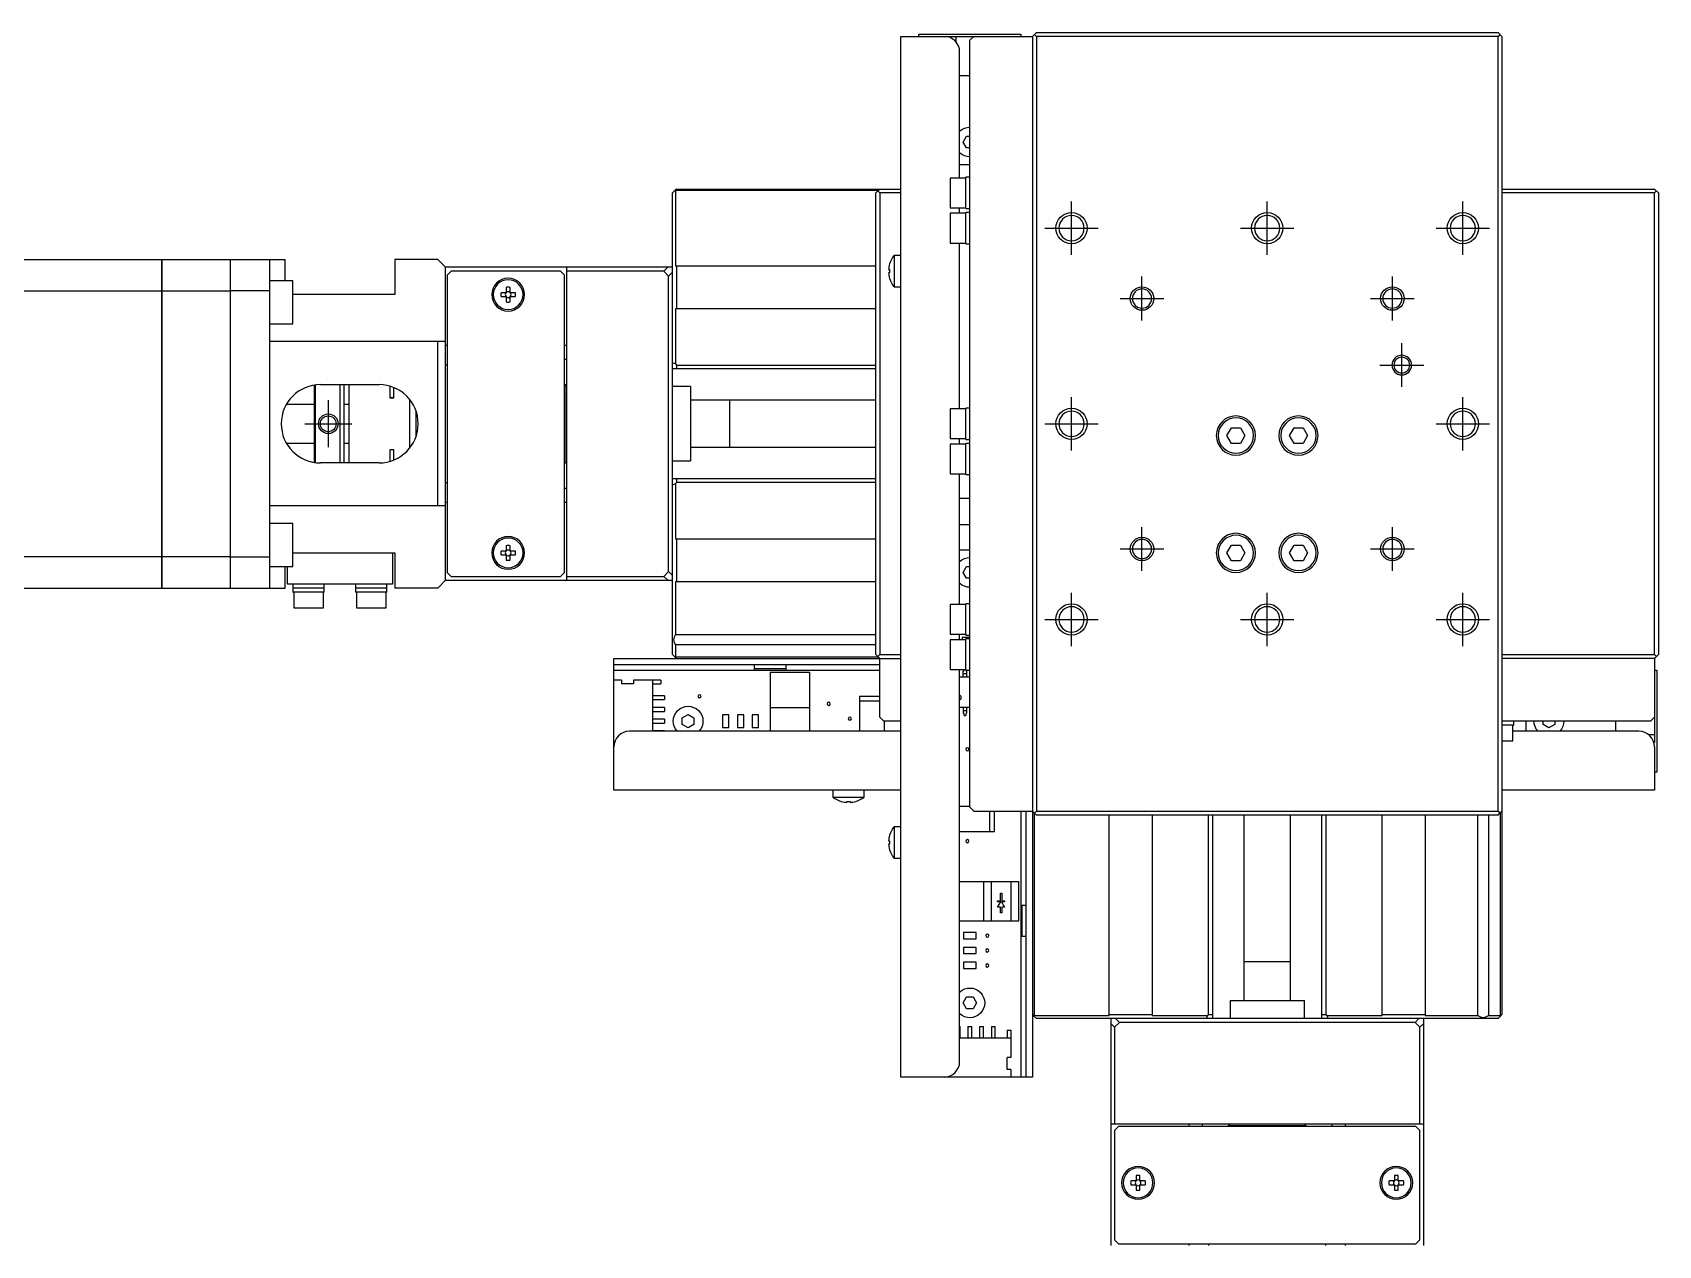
# Model space of a CAD drawing. Extents: x 0 to 971, y -8 to 578.
# Drawn here: x 263.5 to 471.3, y 322.7 to 477.7 of the extents above; entities that cross this region are included whole.
import ezdxf

# ---------------------------------------------------------------- set-up
doc = ezdxf.new("R2010")
doc.units = 0
doc.header["$LTSCALE"] = 0.5
doc.linetypes.add('CENTER', pattern=[50.8, 31.75, -6.35, 6.35, -6.35])
for name, color, linetype in [('MSM_CENTER', 1, 'CENTER'), ('MSM_CONTINUOUS', 7, 'CONTINUOUS'), ('MSM_NARROW', 5, 'CONTINUOUS')]:
    doc.layers.add(name, color=color, linetype=linetype)

msp = doc.modelspace()

# ---------------------------------------------------------------- linework, layer by layer
at = {"layer": 'MSM_CENTER'}
for p, q in [((396.28, 449.29), (396.28, 456.09)), ((421.28, 449.29), (421.28, 456.09)), ((446.28, 449.29), (446.28, 456.09)), ((392.88, 452.69), (399.68, 452.69)), ((417.88, 452.69), (424.68, 452.69)), ((442.88, 452.69), (449.68, 452.69)), ((405.28, 440.89), (405.28, 446.49)), ((437.28, 440.89), (437.28, 446.49)), ((402.48, 443.69), (408.08, 443.69)), ((434.48, 443.69), (440.08, 443.69)), ((438.48, 432.39), (438.48, 437.99)), ((435.68, 435.19), (441.28, 435.19)), ((301.29, 430.69), (301.29, 424.69)), ((396.28, 424.29), (396.28, 431.09)), ((446.28, 424.29), (446.28, 431.09)), ((298.29, 427.69), (304.29, 427.69)), ((392.88, 427.69), (399.68, 427.69)), ((442.88, 427.69), (449.68, 427.69)), ((405.28, 408.89), (405.28, 414.49)), ((437.28, 408.89), (437.28, 414.49)), ((402.48, 411.69), (408.08, 411.69)), ((434.48, 411.69), (440.08, 411.69)), ((396.28, 399.29), (396.28, 406.09)), ((421.28, 399.29), (421.28, 406.09)), ((446.28, 399.29), (446.28, 406.09)), ((392.88, 402.69), (399.68, 402.69)), ((417.88, 402.69), (424.68, 402.69)), ((442.88, 402.69), (449.68, 402.69))]:
    msp.add_line(p, q, dxfattribs=at)
at = {"layer": 'MSM_CONTINUOUS'}
for p, q in [((374.48, 344.19), (374.48, 477.19)), ((374.48, 477.19), (391.28, 477.19)), ((376.78, 477.19), (376.78, 477.49)), ((376.78, 477.49), (389.78, 477.49)), ((381.53, 476.45), (381.53, 477.19)), ((383.78, 477.19), (383.28, 476.69)), ((383.28, 378.69), (383.28, 476.69)), ((389.78, 477.49), (389.78, 477.19)), ((391.78, 477.69), (391.28, 477.19)), ((391.28, 477.19), (391.28, 344.19)), ((391.78, 477.19), (391.53, 477.44)), ((391.78, 477.69), (450.78, 477.69)), ((450.78, 477.19), (391.78, 477.19)), ((391.78, 477.19), (391.78, 378.19)), ((451.28, 477.19), (450.78, 477.69)), ((451.03, 477.44), (450.78, 477.19)), ((450.78, 378.19), (450.78, 477.19)), ((451.28, 477.19), (451.28, 352.19)), ((381.98, 459.09), (381.98, 475.19)), ((381.98, 472.19), (383.28, 472.19)), ((382.42, 463.69), (382.85, 464.44)), ((382.85, 462.94), (382.42, 463.69)), ((382.85, 464.44), (383.28, 464.44)), ((383.28, 462.94), (382.85, 462.94)), ((383.28, 460.79), (381.98, 460.79)), ((345.28, 457.19), (345.63, 457.54)), ((345.28, 398.19), (345.28, 457.19)), ((345.78, 457.69), (345.63, 457.54)), ((345.63, 457.54), (345.68, 457.49)), ((345.68, 457.49), (345.68, 447.89)), ((371.58, 457.49), (345.68, 457.49)), ((345.78, 457.69), (374.48, 457.69)), ((371.78, 457.69), (371.28, 457.19)), ((371.28, 398.19), (371.28, 457.19)), ((371.53, 457.44), (371.78, 457.19)), ((374.48, 457.19), (371.78, 457.19)), ((371.78, 457.19), (371.78, 398.19)), ((380.78, 459.09), (380.78, 455.29)), ((382.78, 459.09), (380.78, 459.09)), ((382.78, 455.19), (382.78, 459.19)), ((383.28, 459.19), (382.78, 459.19)), ((451.28, 457.69), (470.78, 457.69)), ((470.78, 457.19), (451.28, 457.19)), ((471.28, 457.19), (470.78, 457.69)), ((470.78, 457.19), (471.03, 457.44)), ((470.78, 398.19), (470.78, 457.19)), ((471.28, 457.19), (471.28, 398.19)), ((380.78, 455.29), (382.78, 455.29)), ((381.98, 454.59), (381.98, 455.29)), ((382.78, 455.19), (383.28, 455.19)), ((380.78, 454.59), (380.78, 450.79)), ((382.78, 454.59), (380.78, 454.59)), ((382.78, 450.69), (382.78, 454.69)), ((383.28, 454.69), (382.78, 454.69)), ((373.59, 449.19), (373.59, 445.19)), ((374.48, 449.19), (373.59, 449.19)), ((380.78, 450.79), (382.78, 450.79)), ((381.98, 429.59), (381.98, 450.79)), ((382.78, 450.69), (383.28, 450.69)), ((256.08, 448.69), (280.03, 448.69)), ((280.03, 406.69), (280.03, 448.69)), ((280.03, 448.64), (280.08, 448.64)), ((280.08, 448.69), (295.78, 448.69)), ((280.08, 406.69), (280.08, 448.69)), ((288.78, 406.69), (288.78, 448.69)), ((293.78, 448.69), (293.78, 406.69)), ((295.78, 445.94), (295.78, 448.69)), ((315.28, 448.69), (309.78, 448.69)), ((309.78, 448.69), (309.78, 444.19)), ((316.28, 447.69), (315.28, 448.69)), ((316.28, 407.69), (316.28, 447.69)), ((345.28, 447.69), (316.28, 447.69)), ((316.98, 447.19), (316.48, 446.69)), ((330.98, 447.19), (316.98, 447.19)), ((331.48, 446.69), (330.98, 447.19)), ((331.78, 407.69), (331.78, 447.69)), ((344.17, 447.19), (331.78, 447.19)), ((344.17, 447.19), (344.67, 447.69)), ((344.78, 446.57), (344.17, 447.19)), ((345.28, 447.07), (344.78, 446.57)), ((345.68, 447.89), (371.28, 447.89)), ((345.78, 447.89), (345.78, 442.39)), ((372.9, 447.39), (373.03, 447.39)), ((373.03, 446.99), (372.9, 446.99)), ((373.03, 448.14), (373.03, 448.12)), ((373.03, 447.39), (373.03, 446.99)), ((293.78, 444.69), (288.78, 444.69)), ((296.78, 445.94), (293.78, 445.94)), ((296.78, 440.44), (296.78, 445.94)), ((316.48, 446.69), (316.48, 408.69)), ((324.04, 445.11), (324.04, 444.43)), ((324.52, 444.43), (324.52, 445.11)), ((331.48, 408.69), (331.48, 446.69)), ((344.78, 408.8), (344.78, 446.57)), ((373.03, 446.26), (373.03, 446.24)), ((373.59, 445.19), (374.48, 445.19)), ((256.08, 444.66), (280.03, 444.66)), ((280.03, 444.4), (280.08, 444.4)), ((280.08, 444.66), (288.78, 444.66)), ((309.78, 444.19), (296.78, 444.19)), ((324.04, 444.43), (323.37, 444.43)), ((323.37, 443.95), (324.04, 443.95)), ((324.04, 443.95), (324.04, 443.27)), ((325.2, 444.43), (324.52, 444.43)), ((324.52, 443.27), (324.52, 443.95)), ((324.52, 443.95), (325.2, 443.95)), ((345.68, 442.39), (345.68, 435.33)), ((371.28, 442.39), (345.68, 442.39)), ((293.78, 440.44), (296.78, 440.44)), ((316.28, 438.19), (293.78, 438.19)), ((315.28, 417.19), (315.28, 438.19)), ((316.48, 437.69), (316.28, 437.69)), ((331.78, 437.69), (331.48, 437.69)), ((316.48, 435.19), (316.28, 435.19)), ((331.48, 435.94), (331.78, 435.94)), ((345.68, 435.33), (345.28, 435.49)), ((371.28, 434.69), (345.28, 434.69)), ((345.68, 435.33), (345.78, 435.19)), ((345.78, 435.19), (371.28, 435.19)), ((345.78, 435.19), (345.78, 434.69)), ((299.48, 432.62), (299.48, 422.75)), ((299.68, 422.72), (299.68, 432.65)), ((300.28, 432.69), (307.78, 432.69)), ((302.78, 432.69), (302.78, 422.69)), ((303.28, 432.69), (303.28, 422.69)), ((303.98, 422.69), (303.98, 432.69)), ((309.18, 432.49), (309.18, 431.02)), ((309.68, 431.02), (309.68, 432.31)), ((331.58, 432.69), (331.48, 432.69)), ((331.58, 422.69), (331.58, 432.69)), ((331.78, 432.49), (331.58, 432.69)), ((347.58, 432.44), (345.28, 432.44)), ((347.58, 432.44), (347.58, 422.94)), ((295.95, 430.19), (299.48, 430.19)), ((303.28, 430.19), (303.98, 430.19)), ((309.18, 431.04), (309.68, 431.04)), ((309.18, 431.02), (309.68, 431.02)), ((311.68, 430.82), (311.68, 424.56)), ((371.28, 430.69), (347.58, 430.69)), ((352.58, 430.69), (352.58, 424.69)), ((312.48, 429.39), (312.48, 425.98)), ((312.48, 428.94), (312.63, 428.94)), ((380.78, 429.59), (380.78, 425.79)), ((382.78, 429.59), (380.78, 429.59)), ((382.78, 425.69), (382.78, 429.69)), ((383.28, 429.69), (382.78, 429.69)), ((312.63, 426.44), (312.48, 426.44)), ((416.13, 426.19), (416.71, 427.19)), ((416.71, 425.19), (416.13, 426.19)), ((416.71, 427.19), (417.86, 427.19)), ((417.86, 427.19), (418.44, 426.19)), ((418.44, 426.19), (417.86, 425.19)), ((424.13, 426.19), (424.71, 427.19)), ((424.71, 425.19), (424.13, 426.19)), ((424.71, 427.19), (425.86, 427.19)), ((425.86, 427.19), (426.44, 426.19)), ((426.44, 426.19), (425.86, 425.19)), ((299.48, 425.19), (295.95, 425.19)), ((303.98, 425.19), (303.28, 425.19)), ((309.18, 424.35), (309.18, 422.89)), ((309.68, 424.35), (309.18, 424.35)), ((309.68, 424.34), (309.18, 424.34)), ((309.68, 423.06), (309.68, 424.35)), ((347.58, 424.69), (371.28, 424.69)), ((380.78, 425.79), (382.78, 425.79)), ((380.78, 425.09), (380.78, 421.29)), ((382.78, 425.09), (380.78, 425.09)), ((381.98, 425.09), (381.98, 425.79)), ((382.78, 425.69), (383.28, 425.69)), ((382.78, 421.19), (382.78, 425.19)), ((383.28, 425.19), (382.78, 425.19)), ((417.86, 425.19), (416.71, 425.19)), ((425.86, 425.19), (424.71, 425.19)), ((307.78, 422.69), (300.28, 422.69)), ((331.48, 422.69), (331.58, 422.69)), ((331.58, 422.69), (331.78, 422.89)), ((345.28, 422.94), (347.58, 422.94)), ((316.28, 420.19), (316.48, 420.19)), ((345.28, 420.69), (371.28, 420.69)), ((345.28, 419.88), (345.68, 420.05)), ((345.78, 420.19), (345.68, 420.05)), ((345.68, 420.05), (345.68, 412.99)), ((345.78, 420.69), (345.78, 420.19)), ((371.28, 420.19), (345.78, 420.19)), ((380.78, 421.29), (382.78, 421.29)), ((381.98, 404.59), (381.98, 421.29)), ((382.78, 421.19), (383.28, 421.19)), ((316.28, 417.69), (316.48, 417.69)), ((331.78, 419.44), (331.48, 419.44)), ((331.48, 417.69), (331.78, 417.69)), ((381.98, 418.19), (383.28, 418.19)), ((316.28, 417.19), (293.78, 417.19)), ((296.78, 414.94), (293.78, 414.94)), ((296.78, 409.44), (296.78, 414.94)), ((383.28, 414.79), (381.98, 414.79)), ((324.04, 411.43), (323.37, 411.43)), ((324.04, 412.11), (324.04, 411.43)), ((324.52, 411.43), (324.52, 412.11)), ((325.2, 411.43), (324.52, 411.43)), ((345.68, 412.99), (371.28, 412.99)), ((345.78, 412.99), (345.78, 407.49)), ((381.98, 411.59), (383.28, 411.59)), ((416.13, 411.19), (416.71, 412.19)), ((416.71, 412.19), (417.86, 412.19)), ((417.86, 412.19), (418.44, 411.19)), ((424.13, 411.19), (424.71, 412.19)), ((424.71, 412.19), (425.86, 412.19)), ((425.86, 412.19), (426.44, 411.19)), ((256.08, 410.72), (280.03, 410.72)), ((280.03, 410.97), (280.08, 410.97)), ((280.08, 410.72), (288.78, 410.72)), ((288.78, 410.69), (293.78, 410.69)), ((293.78, 409.44), (296.78, 409.44)), ((295.78, 406.69), (295.78, 409.44)), ((296.08, 407.19), (296.08, 409.44)), ((296.78, 411.19), (309.78, 411.19)), ((309.48, 411.19), (309.48, 407.19)), ((309.78, 411.19), (309.78, 406.69)), ((323.37, 410.95), (324.04, 410.95)), ((324.04, 410.95), (324.04, 410.27)), ((324.52, 410.27), (324.52, 410.95)), ((324.52, 410.95), (325.2, 410.95)), ((382.42, 408.69), (382.85, 409.44)), ((382.85, 409.44), (383.28, 409.44)), ((416.71, 410.19), (416.13, 411.19)), ((417.86, 410.19), (416.71, 410.19)), ((418.44, 411.19), (417.86, 410.19)), ((424.71, 410.19), (424.13, 411.19)), ((425.86, 410.19), (424.71, 410.19)), ((426.44, 411.19), (425.86, 410.19)), ((315.28, 406.69), (316.28, 407.69)), ((316.28, 407.69), (345.28, 407.69)), ((316.48, 408.69), (316.98, 408.19)), ((316.98, 408.19), (330.98, 408.19)), ((330.98, 408.19), (331.48, 408.69)), ((331.78, 408.19), (344.17, 408.19)), ((344.17, 408.19), (344.78, 408.8)), ((344.67, 407.69), (344.17, 408.19)), ((344.78, 408.8), (345.28, 408.3)), ((345.68, 407.49), (345.68, 400.75)), ((371.28, 407.49), (345.68, 407.49)), ((382.85, 407.94), (382.42, 408.69)), ((383.28, 407.94), (382.85, 407.94)), ((243.78, 406.69), (280.03, 406.69)), ((280.03, 406.74), (280.08, 406.74)), ((280.08, 406.69), (295.78, 406.69)), ((309.48, 407.19), (296.08, 407.19)), ((296.78, 407.19), (296.78, 406.19)), ((300.78, 406.69), (296.78, 406.69)), ((300.78, 406.19), (296.78, 406.19)), ((296.88, 406.19), (296.88, 404.19)), ((300.68, 404.19), (300.68, 406.19)), ((300.78, 406.19), (300.78, 407.19)), ((304.78, 407.19), (304.78, 406.19)), ((308.78, 406.69), (304.78, 406.69)), ((308.78, 406.19), (304.78, 406.19)), ((304.88, 406.19), (304.88, 404.19)), ((308.68, 404.19), (308.68, 406.19)), ((308.78, 406.19), (308.78, 407.19)), ((315.28, 406.69), (309.78, 406.69)), ((296.88, 404.19), (300.68, 404.19)), ((304.88, 404.19), (308.68, 404.19)), ((380.78, 404.59), (380.78, 400.79)), ((382.78, 404.59), (380.78, 404.59)), ((382.78, 400.69), (382.78, 404.69)), ((383.28, 404.69), (382.78, 404.69)), ((345.68, 400.75), (371.28, 400.75)), ((345.68, 399.43), (345.68, 397.89)), ((371.28, 399.43), (345.68, 399.43)), ((380.78, 400.79), (382.78, 400.79)), ((380.78, 400.09), (380.78, 396.29)), ((382.78, 400.09), (380.78, 400.09)), ((381.98, 400.09), (381.98, 400.79)), ((383.28, 400.37), (382.28, 400.37)), ((382.28, 400.37), (382.28, 400.09)), ((382.78, 400.69), (383.28, 400.69)), ((382.78, 396.19), (382.78, 400.19)), ((383.28, 400.19), (382.78, 400.19)), ((337.78, 380.89), (337.78, 397.69)), ((337.78, 397.69), (374.48, 397.69)), ((371.78, 396.89), (337.78, 396.89)), ((345.78, 397.69), (345.28, 398.19)), ((345.68, 397.89), (345.63, 397.84)), ((345.68, 397.89), (371.58, 397.89)), ((355.78, 396.19), (355.78, 396.89)), ((359.78, 396.89), (359.78, 396.19)), ((371.28, 398.19), (371.78, 397.69)), ((371.78, 398.19), (371.53, 397.94)), ((371.78, 398.19), (374.48, 398.19)), ((371.78, 390.19), (371.78, 397.69)), ((451.28, 398.19), (470.78, 398.19)), ((470.78, 397.69), (451.28, 397.69)), ((471.03, 397.94), (470.78, 398.19)), ((470.78, 397.69), (471.28, 398.19)), ((470.78, 397.69), (470.78, 386.94)), ((337.78, 396.19), (371.78, 396.19)), ((338.78, 394.94), (337.78, 394.94)), ((338.78, 394.94), (338.78, 394.44)), ((343.78, 394.94), (340.28, 394.94)), ((340.28, 394.94), (340.28, 394.44)), ((342.78, 388.39), (342.78, 394.94)), ((343.78, 394.94), (343.78, 394.44)), ((359.78, 396.39), (355.78, 396.39)), ((357.78, 395.94), (362.78, 395.94)), ((357.78, 395.94), (357.78, 388.39)), ((362.78, 395.94), (362.78, 388.39)), ((380.78, 396.29), (382.78, 396.29)), ((381.98, 346.19), (381.98, 396.29)), ((381.98, 395.35), (383.28, 395.35)), ((382.43, 396.08), (382.55, 396.15)), ((382.43, 395.35), (382.43, 396.08)), ((382.43, 395.79), (382.86, 395.79)), ((382.55, 396.15), (382.55, 396.29)), ((382.75, 396.29), (382.75, 396.15)), ((382.75, 396.15), (382.86, 396.08)), ((382.78, 396.19), (383.28, 396.19)), ((382.86, 396.08), (382.86, 395.35)), ((470.78, 396.19), (471.08, 396.19)), ((471.08, 396.19), (471.08, 383.19)), ((340.28, 394.44), (338.78, 394.44)), ((342.78, 394.44), (343.78, 394.44)), ((344.28, 392.94), (342.78, 392.94)), ((344.28, 392.94), (344.28, 392.44)), ((371.78, 392.84), (369.18, 392.84)), ((369.18, 392.84), (369.18, 388.39)), ((342.78, 392.44), (344.28, 392.44)), ((344.28, 391.44), (342.78, 391.44)), ((342.78, 390.94), (344.28, 390.94)), ((344.28, 391.44), (344.28, 390.94)), ((357.78, 391.44), (362.78, 391.44)), ((371.78, 392.24), (369.18, 392.24)), ((383.28, 391.45), (381.98, 391.45)), ((382.43, 391.45), (382.43, 390.72)), ((382.86, 391.01), (382.43, 391.01)), ((382.55, 390.65), (382.43, 390.72)), ((382.55, 390.4), (382.55, 390.65)), ((382.86, 390.72), (382.75, 390.65)), ((382.75, 390.65), (382.75, 390.4)), ((382.86, 391.45), (382.86, 390.72)), ((344.28, 389.94), (342.78, 389.94)), ((342.78, 389.44), (344.28, 389.44)), ((344.28, 389.94), (344.28, 389.44)), ((346.53, 390.12), (347.28, 390.55)), ((346.53, 389.25), (346.53, 390.12)), ((347.28, 388.82), (346.53, 389.25)), ((347.28, 390.55), (348.03, 390.12)), ((348.03, 389.25), (347.28, 388.82)), ((348.03, 390.12), (348.03, 389.25)), ((352.47, 390.49), (351.67, 390.49)), ((351.67, 390.49), (351.67, 388.89)), ((351.67, 388.89), (352.47, 388.89)), ((352.47, 388.89), (352.47, 390.49)), ((354.38, 390.49), (353.58, 390.49)), ((353.58, 390.49), (353.58, 388.89)), ((353.58, 388.89), (354.38, 388.89)), ((354.38, 388.89), (354.38, 390.49)), ((356.28, 390.49), (355.48, 390.49)), ((355.48, 390.49), (355.48, 388.89)), ((355.48, 388.89), (356.28, 388.89)), ((356.28, 388.89), (356.28, 390.49)), ((371.78, 390.19), (372.28, 389.69)), ((374.48, 389.69), (372.28, 389.69)), ((372.38, 388.39), (372.38, 389.69)), ((382.55, 390.4), (382.75, 390.4)), ((470.28, 389.69), (451.28, 389.69)), ((452.78, 389.19), (451.28, 389.19)), ((452.68, 387.19), (452.68, 389.19)), ((452.78, 389.19), (452.78, 389.69)), ((454.38, 388.39), (454.38, 389.69)), ((456.53, 389.25), (456.53, 389.69)), ((457.28, 388.82), (456.53, 389.25)), ((458.03, 389.25), (457.28, 388.82)), ((458.03, 389.69), (458.03, 389.25)), ((465.78, 389.69), (465.78, 388.39)), ((470.28, 389.69), (470.78, 390.19)), ((374.48, 388.39), (339.78, 388.39)), ((344.28, 388.44), (342.78, 388.44)), ((344.28, 388.44), (344.28, 388.39)), ((451.28, 387.19), (452.68, 387.19)), ((468.78, 388.39), (452.68, 388.39)), ((470.78, 387.94), (470.05, 387.94)), ((470.71, 386.94), (470.78, 386.94)), ((470.78, 386.39), (470.78, 380.89)), ((471.08, 383.19), (470.78, 383.19)), ((374.48, 380.89), (337.78, 380.89)), ((365.78, 380.89), (365.78, 379.99)), ((369.78, 379.99), (369.78, 380.89)), ((470.78, 380.89), (451.28, 380.89)), ((365.78, 379.99), (369.78, 379.99)), ((366.83, 379.43), (366.86, 379.43)), ((367.58, 379.43), (367.98, 379.43)), ((367.58, 379.3), (367.58, 379.43)), ((367.98, 379.43), (367.98, 379.3)), ((368.71, 379.43), (368.73, 379.43)), ((383.28, 378.79), (381.98, 378.79)), ((383.28, 378.69), (383.78, 378.19)), ((383.78, 378.19), (391.28, 378.19)), ((385.83, 375.59), (385.83, 378.19)), ((386.43, 375.59), (386.43, 378.19)), ((389.78, 378.19), (389.78, 344.19)), ((390.48, 344.19), (390.48, 378.19)), ((391.28, 378.19), (391.53, 377.94)), ((391.53, 377.94), (391.78, 378.19)), ((391.78, 378.19), (450.78, 378.19)), ((450.78, 378.19), (451.03, 377.94)), ((451.03, 377.94), (451.28, 378.19)), ((373.59, 376.19), (373.59, 372.19)), ((374.48, 376.19), (373.59, 376.19)), ((391.48, 377.99), (391.48, 352.09)), ((391.53, 377.94), (391.78, 377.69)), ((450.78, 377.69), (391.78, 377.69)), ((401.08, 352.09), (401.08, 377.69)), ((406.58, 377.69), (406.58, 352.09)), ((413.78, 352.19), (413.78, 377.69)), ((414.28, 377.69), (414.28, 351.69)), ((418.28, 377.69), (418.28, 353.99)), ((424.28, 353.99), (424.28, 377.69)), ((428.28, 351.69), (428.28, 377.69)), ((428.78, 377.69), (428.78, 352.19)), ((435.98, 352.09), (435.98, 377.69)), ((441.48, 377.69), (441.48, 352.09)), ((448.22, 352.09), (448.22, 377.69)), ((449.55, 377.69), (449.55, 352.09)), ((450.78, 377.69), (451.03, 377.94)), ((451.08, 352.09), (451.08, 377.99)), ((372.9, 374.39), (373.03, 374.39)), ((373.03, 375.14), (373.03, 375.12)), ((373.03, 374.39), (373.03, 373.99)), ((381.98, 375.59), (386.43, 375.59)), ((373.03, 373.99), (372.9, 373.99)), ((373.03, 373.26), (373.03, 373.24)), ((373.59, 372.19), (374.48, 372.19)), ((381.98, 369.19), (389.53, 369.19)), ((385.03, 369.19), (385.03, 364.19)), ((386.03, 364.19), (386.03, 369.19)), ((388.53, 369.19), (388.53, 364.19)), ((389.53, 364.19), (389.53, 369.19)), ((386.83, 366.59), (386.83, 366.74)), ((386.83, 366.74), (387.21, 366.74)), ((386.83, 365.91), (387.23, 366.59)), ((387.23, 366.59), (386.83, 366.59)), ((387.21, 365.91), (386.83, 365.91)), ((387.21, 367.69), (387.36, 367.69)), ((387.21, 366.74), (387.21, 367.69)), ((387.21, 365.21), (387.21, 365.91)), ((387.73, 366.59), (387.34, 366.59)), ((387.34, 366.59), (387.73, 365.91)), ((387.36, 367.69), (387.36, 366.74)), ((387.36, 366.74), (387.73, 366.74)), ((387.73, 365.91), (387.36, 365.91)), ((387.36, 365.91), (387.36, 365.21)), ((387.73, 366.74), (387.73, 366.59)), ((389.78, 366.19), (390.48, 366.19)), ((389.98, 362.19), (389.98, 366.19)), ((381.98, 364.19), (389.53, 364.19)), ((387.36, 365.21), (387.21, 365.21)), ((382.48, 362.68), (382.48, 361.88)), ((384.08, 362.68), (382.48, 362.68)), ((382.48, 361.88), (384.08, 361.88)), ((384.08, 361.88), (384.08, 362.68)), ((390.48, 362.19), (389.78, 362.19)), ((382.48, 360.78), (382.48, 359.98)), ((384.08, 360.78), (382.48, 360.78)), ((382.48, 359.98), (384.08, 359.98)), ((384.08, 359.98), (384.08, 360.78)), ((382.48, 358.87), (382.48, 358.07)), ((384.08, 358.87), (382.48, 358.87)), ((382.48, 358.07), (384.08, 358.07)), ((384.08, 358.07), (384.08, 358.87)), ((418.28, 358.99), (424.28, 358.99)), ((382.42, 353.69), (382.85, 354.44)), ((382.85, 352.94), (382.42, 353.69)), ((382.85, 354.44), (383.72, 354.44)), ((383.72, 354.44), (384.15, 353.69)), ((384.15, 353.69), (383.72, 352.94)), ((416.53, 353.99), (426.03, 353.99)), ((416.53, 353.99), (416.53, 351.69)), ((426.03, 351.69), (426.03, 353.99)), ((383.72, 352.94), (382.85, 352.94)), ((391.28, 352.19), (391.43, 352.04)), ((391.43, 352.04), (391.48, 352.09)), ((391.78, 351.69), (391.43, 352.04)), ((391.48, 352.09), (401.08, 352.09)), ((450.78, 351.69), (391.78, 351.69)), ((401.08, 352.19), (406.58, 352.19)), ((401.28, 351.69), (401.28, 322.69)), ((402.4, 351.19), (401.78, 350.57)), ((401.9, 351.69), (402.4, 351.19)), ((440.17, 351.19), (402.4, 351.19)), ((406.58, 352.09), (413.64, 352.09)), ((413.64, 352.09), (413.48, 351.69)), ((413.64, 352.09), (413.78, 352.19)), ((413.78, 352.19), (414.28, 352.19)), ((428.28, 352.19), (428.78, 352.19)), ((428.78, 352.19), (428.93, 352.09)), ((429.09, 351.69), (428.93, 352.09)), ((428.93, 352.09), (435.98, 352.09)), ((435.98, 352.19), (441.48, 352.19)), ((440.17, 351.19), (440.67, 351.69)), ((440.78, 350.57), (440.17, 351.19)), ((441.28, 322.69), (441.28, 351.69)), ((441.48, 352.09), (448.22, 352.09)), ((449.55, 352.09), (451.08, 352.09)), ((451.13, 352.04), (450.78, 351.69)), ((451.08, 352.09), (451.13, 352.04)), ((451.13, 352.04), (451.28, 352.19)), ((381.98, 350.69), (382.03, 350.69)), ((388.53, 349.19), (381.98, 349.19)), ((382.03, 349.19), (382.03, 350.69)), ((383.03, 350.69), (383.53, 350.69)), ((383.03, 350.69), (383.03, 349.19)), ((383.53, 349.19), (383.53, 350.69)), ((384.53, 350.69), (385.03, 350.69)), ((384.53, 350.69), (384.53, 349.19)), ((385.03, 349.19), (385.03, 350.69)), ((386.03, 350.69), (386.53, 350.69)), ((386.03, 350.69), (386.03, 349.19)), ((386.53, 349.19), (386.53, 350.69)), ((388.03, 350.19), (388.53, 350.19)), ((388.03, 350.19), (388.03, 349.19)), ((388.53, 350.19), (388.53, 346.69)), ((401.78, 350.57), (401.28, 351.07)), ((401.78, 350.57), (401.78, 338.19)), ((441.28, 351.07), (440.78, 350.57)), ((440.78, 338.19), (440.78, 350.57)), ((388.53, 346.69), (388.03, 346.69)), ((388.03, 345.19), (388.03, 346.69)), ((388.53, 345.19), (388.03, 345.19)), ((388.53, 345.19), (388.53, 344.19)), ((391.28, 344.19), (374.48, 344.19)), ((441.28, 338.19), (401.28, 338.19)), ((402.28, 337.89), (401.78, 337.39)), ((401.78, 337.39), (401.78, 323.39)), ((440.28, 337.89), (402.28, 337.89)), ((411.28, 338.19), (411.28, 337.89)), ((413.03, 337.89), (413.03, 338.19)), ((416.48, 338.19), (416.28, 337.99)), ((426.28, 337.99), (416.28, 337.99)), ((416.28, 337.99), (416.28, 337.89)), ((426.28, 337.99), (426.08, 338.19)), ((426.28, 337.89), (426.28, 337.99)), ((429.53, 338.19), (429.53, 337.89)), ((431.28, 337.89), (431.28, 338.19)), ((440.78, 337.39), (440.28, 337.89)), ((440.78, 323.39), (440.78, 337.39)), ((404.54, 330.93), (403.87, 330.93)), ((403.87, 330.45), (404.54, 330.45)), ((404.54, 331.61), (404.54, 330.93)), ((404.54, 330.45), (404.54, 329.77)), ((405.02, 330.93), (405.02, 331.61)), ((405.7, 330.93), (405.02, 330.93)), ((405.02, 329.77), (405.02, 330.45)), ((405.02, 330.45), (405.7, 330.45)), ((437.54, 330.93), (436.87, 330.93)), ((436.87, 330.45), (437.54, 330.45)), ((437.54, 331.61), (437.54, 330.93)), ((437.54, 330.45), (437.54, 329.77)), ((438.02, 330.93), (438.02, 331.61)), ((438.7, 330.93), (438.02, 330.93)), ((438.02, 329.77), (438.02, 330.45)), ((438.02, 330.45), (438.7, 330.45)), ((401.78, 323.39), (402.28, 322.89)), ((402.28, 322.89), (440.28, 322.89)), ((411.28, 322.89), (411.28, 322.69)), ((413.78, 322.89), (413.78, 322.69)), ((428.78, 322.69), (428.78, 322.89)), ((431.28, 322.69), (431.28, 322.89)), ((440.28, 322.89), (440.78, 323.39))]:
    msp.add_line(p, q, dxfattribs=at)
at = {"layer": 'MSM_CONTINUOUS', "extrusion": (0, 0, -1)}
for centre, radius in [((-396.28, 452.69), 1.62), ((-421.28, 452.69), 1.62), ((-446.28, 452.69), 1.62), ((-324.28, 444.19), 2.1), ((-324.28, 444.19), 1.9), ((-405.28, 443.69), 1.23), ((-437.28, 443.69), 1.23), ((-438.48, 435.19), 1.01), ((-396.28, 427.69), 1.62), ((-417.28, 426.19), 2.5), ((-417.28, 426.19), 2.25), ((-425.28, 426.19), 2.5), ((-425.28, 426.19), 2.25), ((-446.28, 427.69), 1.62), ((-417.28, 411.19), 2.5), ((-425.28, 411.19), 2.5), ((-324.28, 411.19), 2.1), ((-324.28, 411.19), 1.9), ((-405.28, 411.69), 1.23), ((-417.28, 411.19), 2.25), ((-425.28, 411.19), 2.25), ((-437.28, 411.69), 1.23), ((-396.28, 402.69), 1.62), ((-421.28, 402.69), 1.62), ((-446.28, 402.69), 1.62), ((-348.74, 392.86), 0.2), ((-365.24, 391.91), 0.2), ((-367.95, 390), 0.2), ((-382.97, 386.1), 0.2), ((-382.97, 374.35), 0.2), ((-385.51, 362.28), 0.2), ((-385.51, 360.38), 0.2), ((-385.51, 358.47), 0.2), ((-404.78, 330.69), 2.1), ((-404.78, 330.69), 1.9), ((-437.78, 330.69), 2.1), ((-437.78, 330.69), 1.9)]:
    msp.add_circle(centre, radius, dxfattribs=at)
at = {"layer": 'MSM_CONTINUOUS'}
msp.add_circle((301.29, 427.69), 1.01, dxfattribs=at)
for centre, radius, start, end in [((379.98, 475.19), 2, 0, 90), ((376.08, 447.19), 3.2, 141.3178, 162.73), ((376.08, 447.19), 3.19, 163.0947, 176.4096), ((376.08, 447.19), 3.19, 183.5904, 196.9053), ((324.28, 444.19), 0.95, 75.3667, 104.6333), ((376.08, 447.19), 3.2, 197.27, 218.6822), ((324.28, 444.19), 0.95, 165.3667, 194.6333), ((324.28, 444.19), 0.365, 138.8496, 221.1504), ((324.28, 444.19), 0.365, 48.8496, 131.1504), ((324.28, 444.19), 0.365, 228.8496, 311.1504), ((324.28, 444.19), 0.95, 255.3667, 284.6333), ((324.28, 444.19), 0.365, 318.8496, 41.1504), ((324.28, 444.19), 0.95, 345.3667, 14.6333), ((300.28, 427.69), 5, 90, 270), ((307.78, 427.69), 5, 270, 90), ((324.28, 411.19), 0.95, 165.3667, 194.6333), ((324.28, 411.19), 0.365, 138.8496, 221.1504), ((324.28, 411.19), 0.95, 75.3667, 104.6333), ((324.28, 411.19), 0.365, 48.8496, 131.1504), ((324.28, 411.19), 0.365, 318.8496, 41.1504), ((324.28, 411.19), 0.95, 345.3667, 14.6333), ((324.28, 411.19), 0.365, 228.8496, 311.1504), ((324.28, 411.19), 0.95, 255.3667, 284.6333), ((346.43, 400.09), 1, 138.5904, 221.4096), ((381.83, 392.7), 0.35, 295.3769, 64.6231), ((339.78, 386.39), 2, 90, 180), ((468.78, 386.39), 2, 0, 90), ((367.78, 382.49), 3.2, 231.3178, 252.73), ((367.78, 382.49), 3.19, 253.0947, 266.4096), ((367.78, 382.49), 3.19, 273.5904, 286.9053), ((367.78, 382.49), 3.2, 287.27, 308.6822), ((376.08, 374.19), 3.2, 141.3178, 162.73), ((376.08, 374.19), 3.19, 163.0947, 176.4096), ((376.08, 374.19), 3.19, 183.5904, 196.9053), ((376.08, 374.19), 3.2, 197.27, 218.6822), ((448.88, 352.84), 1, 228.5904, 311.4096), ((379.98, 346.19), 2, 270, 0), ((404.78, 330.69), 0.95, 165.3667, 194.6333), ((404.78, 330.69), 0.365, 138.8496, 221.1504), ((404.78, 330.69), 0.95, 75.3667, 104.6333), ((404.78, 330.69), 0.365, 48.8496, 131.1504), ((404.78, 330.69), 0.365, 228.8496, 311.1504), ((404.78, 330.69), 0.365, 318.8496, 41.1504), ((404.78, 330.69), 0.95, 345.3667, 14.6333), ((437.78, 330.69), 0.95, 165.3667, 194.6333), ((437.78, 330.69), 0.365, 138.8496, 221.1504), ((437.78, 330.69), 0.95, 75.3667, 104.6333), ((437.78, 330.69), 0.365, 48.8496, 131.1504), ((437.78, 330.69), 0.365, 228.8496, 311.1504), ((437.78, 330.69), 0.365, 318.8496, 41.1504), ((437.78, 330.69), 0.95, 345.3667, 14.6333), ((404.78, 330.69), 0.95, 255.3667, 284.6333), ((437.78, 330.69), 0.95, 255.3667, 284.6333)]:
    msp.add_arc(centre, radius, start, end, dxfattribs=at)
at = {"layer": 'MSM_CONTINUOUS', "extrusion": (0, 0, -1)}
for centre, start, end in [((-383.28, 463.69), 46.8264, 90), ((-383.28, 463.69), 270, 313.1736), ((-383.28, 408.69), 46.8264, 90), ((-383.28, 408.69), 270, 313.1736), ((-347.28, 389.69), 316.8264, 223.1735), ((-457.28, 389.69), 316.8264, 0), ((-457.28, 389.69), 180, 223.1736), ((-383.28, 353.69), 46.8264, 313.1736)]:
    msp.add_arc(centre, 1.9, start, end, dxfattribs=at)
at = {"layer": 'MSM_NARROW'}
for centre, radius in [((396.28, 452.69), 2), ((421.28, 452.69), 2), ((446.28, 452.69), 2), ((405.28, 443.69), 1.5), ((437.28, 443.69), 1.5), ((301.29, 427.69), 1.25), ((396.28, 427.69), 2), ((446.28, 427.69), 2), ((405.28, 411.69), 1.5), ((437.28, 411.69), 1.5), ((396.28, 402.69), 2), ((421.28, 402.69), 2), ((446.28, 402.69), 2)]:
    msp.add_circle(centre, radius, dxfattribs=at)
at = {"layer": 'MSM_NARROW', "extrusion": (0, 0, -1)}
msp.add_circle((-438.48, 435.19), 1.25, dxfattribs=at)

doc.saveas('drawing.dxf')
